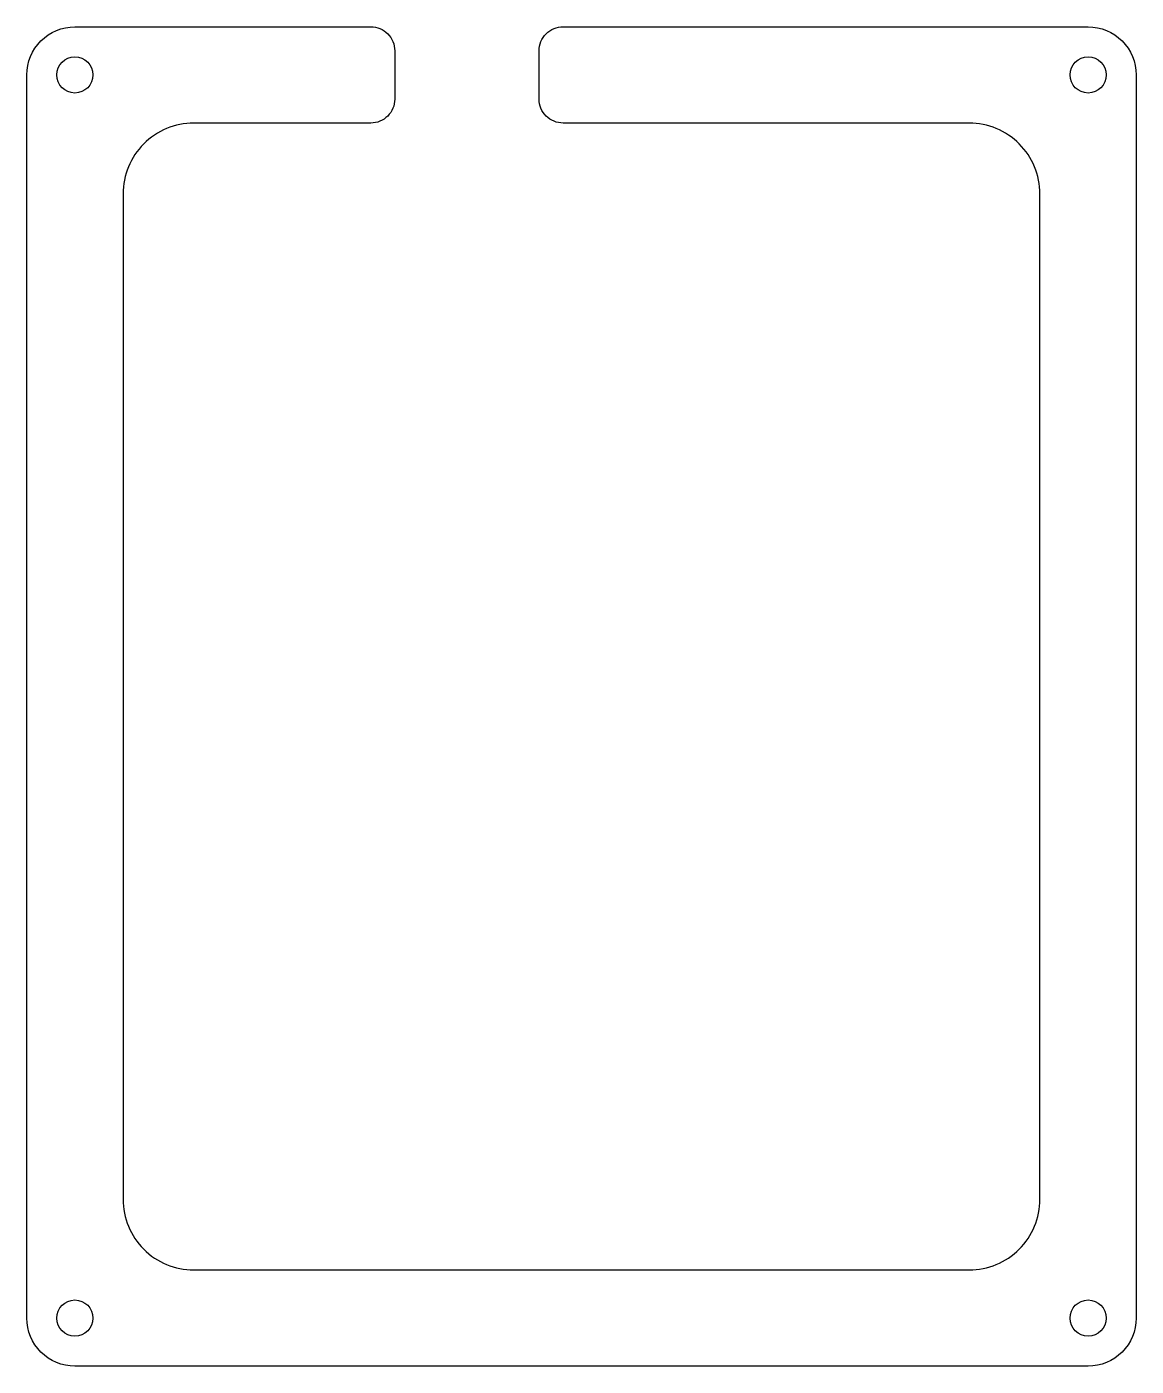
# Model space of a CAD drawing. Header units: millimetres. Extents: x 0 to 92, y 0 to 111.
import ezdxf

# ---------------------------------------------------------------- set-up
doc = ezdxf.new("R2010")
doc.units = ezdxf.units.MM
doc.header["$MEASUREMENT"] = 0
doc.layers.add('trace', color=6, linetype='Continuous')

msp = doc.modelspace()

# ---------------------------------------------------------------- linework, layer by layer
at = {"layer": 'trace', "linetype": 'Continuous'}
msp.add_lwpolyline([(0, 4), (0, 107.25, -0.414214), (4, 111.25), (28.58, 111.25, -0.414214), (30.58, 109.25), (30.58, 105.25, -0.414214), (28.58, 103.25), (13.87, 103.25, 0.414214), (8, 97.37), (8, 13.87, 0.414214), (13.87, 8), (78.32, 8, 0.414214), (84.2, 13.87), (84.2, 97.37, 0.414214), (78.32, 103.25), (44.58, 103.25, -0.414214), (42.58, 105.25), (42.58, 109.25, -0.414214), (44.58, 111.25), (88.2, 111.25, -0.414214), (92.2, 107.25), (92.2, 4, -0.414214), (88.2, 0), (4, 0, -0.414214)], format="xyb", close=True, dxfattribs=at)
for centre in [(4, 107.25), (88.2, 107.25), (4, 4), (88.2, 4)]:
    msp.add_circle(centre, 1.5, dxfattribs=at)

doc.saveas('drawing.dxf')
